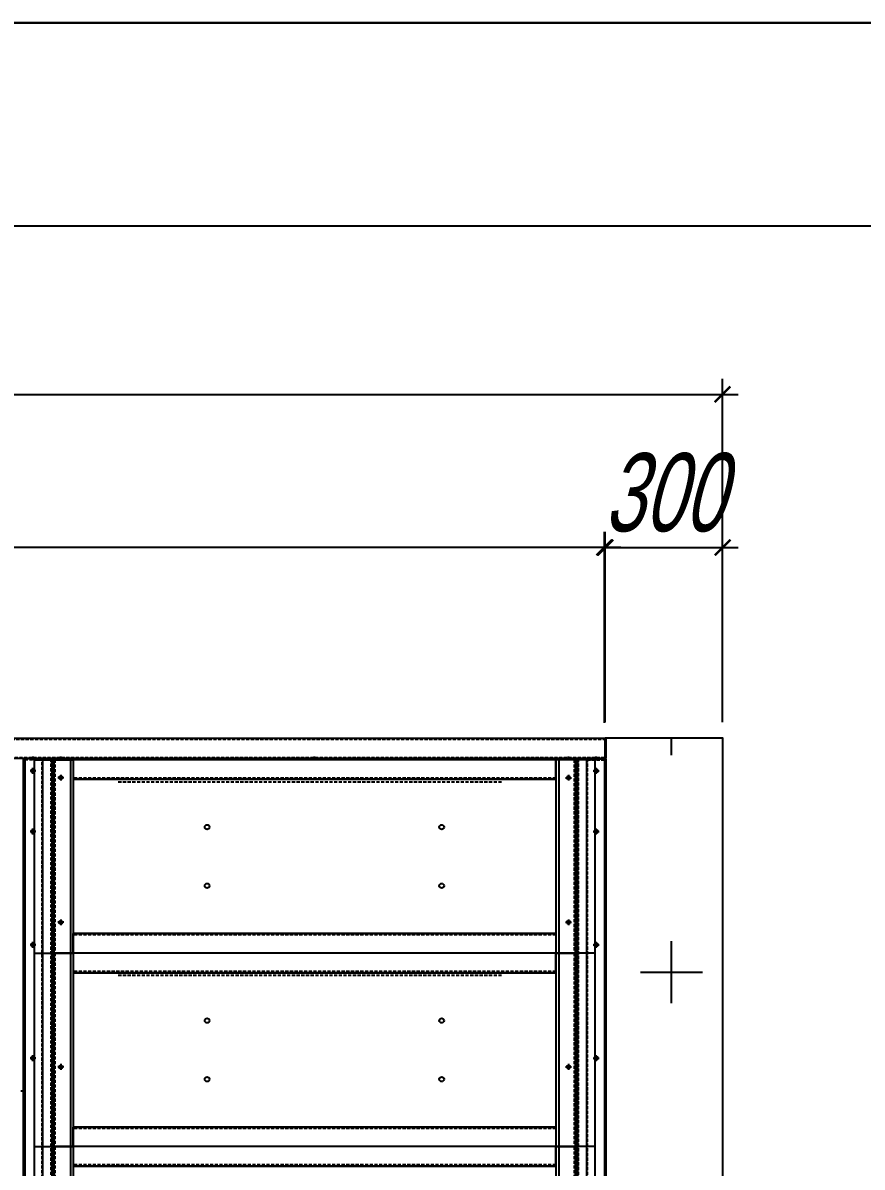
# Model space of a CAD drawing. Header units: millimetres. Extents: x 2322 to 24181, y 2355 to 17812.
# Drawn here: x 10958 to 13104, y 14885 to 17812 of the extents above; entities that cross this region are included whole.
import ezdxf

# ---------------------------------------------------------------- set-up
doc = ezdxf.new("R2010")
doc.units = ezdxf.units.MM
doc.linetypes.add('CENTER', pattern=[65, 60, -2, 1, -2])
doc.linetypes.add('HIDDEN', pattern=[3, 2, -1])
doc.layers.get('DEFPOINTS').update_dxf_attribs({"color": 140})
for name, color, linetype in [('2.위생-급수', 5, 'Continuous'), ('CENTER', 1, 'CENTER'), ('HOLE', 7, 'Continuous'), ('냉각탑_form', 1, 'Continuous'), ('숨은선', 5, 'HIDDEN')]:
    doc.layers.add(name, color=color, linetype=linetype)
doc.styles.add('shoptext', font='', dxfattribs={"width": 0.7, "oblique": 15})
doc.styles.get('shoptext').set_extended_font_data('HY울릉도L')
doc.dimstyles.new('SHOP', dxfattribs={"dimscale": 100, "dimtxt": 2, "dimasz": 1, "dimexe": 1, "dimexo": 1, "dimgap": 1, "dimtad": 1, "dimdec": 0, "dimzin": 11, "dimdsep": 46, "dimtxsty": 'shoptext', "dimblk": 'ARCHTICK', "dimcen": 2, "dimdle": 1, "dimclrd": 240, "dimclre": 240, "dimclrt": 7, "dimadec": 0, "dimazin": 0, "dimtfac": 1, "dimtdec": 0, "dimtix": 1, "dimtmove": 2, "dimatfit": 3, "dimfxl": 1, "dimtolj": 1, "dimtzin": 11, "dimarcsym": 0})

# ---------------------------------------------------------------- blocks, each defined once
blk = doc.blocks.new('_ArchTick')
at = {"color": 0, "linetype": 'ByBlock', "const_width": 0.15}
blk.add_lwpolyline([(-0.5, -0.5), (0.5, 0.5)], dxfattribs=at)
blk = doc.blocks.new('*D86')
at = {"layer": '2.위생-급수', "color": 240, "lineweight": -2, "transparency": 16777216}
for p, q in [((5246.9, 16023.1), (5246.9, 16901.9)), ((12746.9, 16023.1), (12746.9, 16901.9))]:
    blk.add_line(p, q, dxfattribs=at)
at = {"layer": '2.위생-급수', "color": 240, "linetype": 'ByBlock', "lineweight": -2, "transparency": 16777216}
blk.add_line((5206.9, 16861.9), (12786.9, 16861.9), dxfattribs=at)
at = {"layer": 'DEFPOINTS', "color": 0, "transparency": 16777216}
for p in [(12746.9, 16861.9), (5246.9, 15983.1), (12746.9, 15983.1)]:
    blk.add_point(p, dxfattribs=at)
at = {"layer": '2.위생-급수', "color": 240, "lineweight": -2, "transparency": 16777216, "xscale": 40, "yscale": 40, "zscale": 40, "rotation": 180}
blk.add_blockref('_ArchTick', (5246.9, 16861.9), dxfattribs=at)
at = {"layer": '2.위생-급수', "color": 240, "lineweight": -2, "transparency": 16777216, "xscale": 40, "yscale": 40, "zscale": 40}
blk.add_blockref('_ArchTick', (12746.9, 16861.9), dxfattribs=at)
at = {"layer": '2.위생-급수', "color": 7, "transparency": 16777216, "insert": (8996.9, 17001.9), "char_height": 200, "attachment_point": 5, "style": 'shoptext'}
blk.add_mtext('\\A1;7500', dxfattribs=at)
blk = doc.blocks.new('_Dot')
at = {"color": 0, "linetype": 'ByBlock', "lineweight": -2}
blk.add_line((-0.5, 0), (-1, 0), dxfattribs=at)
at = {"color": 0, "linetype": 'ByBlock', "const_width": 0.5}
blk.add_lwpolyline([(-0.25, 0, 1), (0.25, 0, 1)], format="xyb", close=True, dxfattribs=at)
blk = doc.blocks.new('*D95')
at = {"layer": '2.위생-급수', "color": 240, "lineweight": -2, "transparency": 16777216}
for p, q in [((12444.9, 16021.1), (12444.9, 16510.2)), ((12746.9, 16023.1), (12746.9, 16510.2))]:
    blk.add_line(p, q, dxfattribs=at)
at = {"layer": '2.위생-급수', "color": 240, "linetype": 'ByBlock', "lineweight": -2, "transparency": 16777216}
for p, q in [((12444.9, 16470.2), (12404.9, 16470.2)), ((12444.9, 16470.2), (12746.9, 16470.2)), ((12746.9, 16470.2), (12786.9, 16470.2))]:
    blk.add_line(p, q, dxfattribs=at)
at = {"layer": 'DEFPOINTS', "color": 0, "transparency": 16777216}
for p in [(12746.9, 16470.2), (12444.9, 15981.1), (12746.9, 15983.1)]:
    blk.add_point(p, dxfattribs=at)
at = {"layer": '2.위생-급수', "color": 240, "lineweight": -2, "transparency": 16777216, "xscale": 40, "yscale": 40, "zscale": 40}
blk.add_blockref('_ArchTick', (12444.9, 16470.2), dxfattribs=at)
at = {"layer": '2.위생-급수', "color": 240, "lineweight": -2, "transparency": 16777216, "xscale": 40, "yscale": 40, "zscale": 40, "rotation": 180}
blk.add_blockref('_ArchTick', (12746.9, 16470.2), dxfattribs=at)
at = {"layer": '2.위생-급수', "color": 7, "transparency": 16777216, "insert": (12595.9, 16610.2), "char_height": 200, "attachment_point": 5, "style": 'shoptext'}
blk.add_mtext('\\A1;300', dxfattribs=at)
blk = doc.blocks.new('*D96')
at = {"layer": '2.위생-급수', "color": 240, "lineweight": -2, "transparency": 16777216}
for p, q in [((5546.9, 16023.1), (5546.9, 16510.2)), ((12446.9, 16023.1), (12446.9, 16510.2))]:
    blk.add_line(p, q, dxfattribs=at)
at = {"layer": '2.위생-급수', "color": 240, "linetype": 'ByBlock', "lineweight": -2, "transparency": 16777216}
blk.add_line((12486.9, 16470.2), (5506.9, 16470.2), dxfattribs=at)
at = {"layer": 'DEFPOINTS', "color": 0, "transparency": 16777216}
for p in [(5546.9, 16470.2), (5546.9, 15983.1), (12446.9, 15983.1)]:
    blk.add_point(p, dxfattribs=at)
at = {"layer": '2.위생-급수', "color": 240, "lineweight": -2, "transparency": 16777216, "xscale": 40, "yscale": 40, "zscale": 40, "rotation": 180}
blk.add_blockref('_ArchTick', (5546.9, 16470.2), dxfattribs=at)
at = {"layer": '2.위생-급수', "color": 240, "lineweight": -2, "transparency": 16777216, "xscale": 40, "yscale": 40, "zscale": 40}
blk.add_blockref('_ArchTick', (12446.9, 16470.2), dxfattribs=at)
at = {"layer": '2.위생-급수', "color": 7, "transparency": 16777216, "insert": (8996.9, 16610.2), "char_height": 200, "attachment_point": 5, "style": 'shoptext'}
blk.add_mtext('\\A1;6900', dxfattribs=at)

msp = doc.modelspace()

# ---------------------------------------------------------------- hatches: boundary and pattern name
h = msp.add_hatch()
h.set_pattern_fill('CROSS', scale=50)
h.set_pattern_definition([(0, (-358620.96, 1854025.56), (317.5, 317.5), [158.75, -476.25]), (90, (-358541.6, 1853946.18), (-317.5, 317.5), [158.75, -476.25])])
h.paths.add_polyline_path([(12446.9, 15983.1), (12746.9, 15983.1), (12746.9, 12083.1), (12446.9, 12083.1)])

# ---------------------------------------------------------------- linework, layer by layer
for p, q in [((12448.9, 15981.1), (10588.9, 15981.1)), ((12448.9, 15931.1), (12448.9, 15981.1)), ((10588.9, 15931.1), (12448.9, 15931.1)), ((11008.9, 15929.1), (10958.9, 15929.1)), ((10958.9, 15929.1), (10958.9, 12133.1)), ((10962.7, 15929.1), (10962.7, 12133.1)), ((11079.7, 15929.1), (10962.7, 15929.1)), ((10986.7, 15927.1), (10986.7, 15432.1)), ((10986.7, 15927.1), (11036.7, 15927.1)), ((11008.9, 12133.1), (11008.9, 15929.1)), ((11031.7, 15929.1), (11031.7, 12133.1)), ((11079.7, 15929.1), (11079.7, 12133.1)), ((12327.9, 15929.1), (12327.9, 12133.1)), ((12327.9, 15929.1), (12444.9, 15929.1)), ((12420.7, 15927.1), (12370.7, 15927.1)), ((12375.9, 15929.1), (12375.9, 12133.1)), ((12398.9, 15929.1), (12398.9, 12133.1)), ((12398.9, 15929.1), (12448.9, 15929.1)), ((12420.7, 15927.1), (12420.7, 15432.1)), ((12444.9, 15929.1), (12444.9, 12133.1)), ((12448.9, 12133.1), (12448.9, 15929.1)), ((10986.7, 15432.1), (11036.7, 15432.1)), ((10986.7, 15432.1), (10986.7, 14937.1)), ((10986.7, 15432.1), (11036.7, 15432.1)), ((12420.7, 15432.1), (12370.7, 15432.1)), ((12420.7, 15432.1), (12370.7, 15432.1)), ((12420.7, 15432.1), (12420.7, 14937.1)), ((10986.7, 14937.1), (11036.7, 14937.1)), ((10986.7, 14937.1), (10986.7, 14442.1)), ((10986.7, 14937.1), (11036.7, 14937.1)), ((12420.7, 14937.1), (12370.7, 14937.1)), ((12420.7, 14937.1), (12370.7, 14937.1)), ((12420.7, 14937.1), (12420.7, 14442.1))]:
    msp.add_line(p, q)
at = {"color": 1}
for p, q in [((10983.9, 15926.6), (10983.9, 15935.6)), ((10983.9, 15926.1), (10983.9, 15932.1)), ((11054.7, 15926.1), (11054.7, 15932.1)), ((11054.9, 15926.6), (11054.9, 15935.6)), ((11703.9, 15926.6), (11703.9, 15935.6)), ((12352.9, 15926.6), (12352.9, 15935.6)), ((12352.9, 15926.1), (12352.9, 15932.1)), ((12423.9, 15926.6), (12423.9, 15935.6)), ((12423.9, 15926.1), (12423.9, 15932.1)), ((10961.3, 15079.1), (10952.3, 15079.1)), ((10961.9, 15079.1), (10955.9, 15079.1))]:
    msp.add_line(p, q, dxfattribs=at)
at = {"color": 7}
msp.add_lwpolyline([(12446.9, 15983.1), (12746.9, 15983.1), (12746.9, 12083.1), (12446.9, 12083.1)], close=True, dxfattribs=at)
for centre, radius in [((10983.7, 15898.6), 4.5), ((10983.9, 15898.6), 3), ((10983.9, 15898.6), 3), ((10983.9, 15898.6), 3), ((10983.9, 15898.6), 3), ((12423.9, 15898.6), 4.5), ((12423.9, 15898.6), 3), ((11054.7, 15881.1), 4.5), ((11054.7, 15881.1), 4.5), ((11054.7, 15881.1), 4.5), ((11054.7, 15881.1), 4.5), ((12352.9, 15881.1), 4.5), ((12352.9, 15881.1), 4.5), ((12352.9, 15881.1), 4.5), ((12352.9, 15881.1), 4.5), ((11428.7, 15754.6), 6), ((12028.7, 15754.6), 6), ((10983.7, 15743.6), 4.5), ((10983.9, 15743.6), 3), ((10983.9, 15743.6), 3), ((10983.9, 15743.6), 3), ((10983.9, 15743.6), 3), ((12423.9, 15743.6), 4.5), ((12423.9, 15743.6), 3), ((12423.9, 15743.6), 3), ((12423.9, 15743.6), 3), ((12423.9, 15743.6), 3), ((11428.7, 15604.6), 6), ((12028.7, 15604.6), 6), ((11054.7, 15511.1), 4.5), ((11054.7, 15511.1), 4.5), ((12352.9, 15511.1), 4.5), ((12352.9, 15511.1), 4.5), ((10983.7, 15453.6), 4.5), ((10983.9, 15453.6), 3), ((10983.9, 15453.6), 3), ((10983.9, 15453.6), 3), ((10983.9, 15453.6), 3), ((10983.9, 15453.6), 3), ((10983.9, 15453.6), 3), ((10983.9, 15453.6), 3), ((10983.9, 15453.6), 3), ((12423.9, 15453.6), 4.5), ((12423.9, 15453.6), 3), ((12423.9, 15453.6), 3), ((12423.9, 15453.6), 3), ((12423.9, 15453.6), 3), ((12423.9, 15453.6), 3), ((12423.9, 15453.6), 3), ((12423.9, 15453.6), 3), ((12423.9, 15453.6), 3), ((11428.7, 15259.6), 6), ((12028.7, 15259.6), 6), ((10983.7, 15163.6), 4.5), ((10983.9, 15163.6), 3), ((10983.9, 15163.6), 3), ((10983.9, 15163.6), 3), ((10983.9, 15163.6), 3), ((12423.9, 15163.6), 4.5), ((12423.9, 15163.6), 3), ((12423.9, 15163.6), 3), ((12423.9, 15163.6), 3), ((12423.9, 15163.6), 3), ((11054.7, 15141.1), 4.5), ((11054.7, 15141.1), 4.5), ((12352.9, 15141.1), 4.5), ((12352.9, 15141.1), 4.5), ((11428.7, 15109.6), 6), ((12028.7, 15109.6), 6)]:
    msp.add_circle(centre, radius)
at = {"layer": 'CENTER'}
for p, q in [((10991.2, 15898.6), (10976.2, 15898.6)), ((10989.4, 15898.6), (10978, 15898.6)), ((10989.5, 15898.6), (10978.1, 15898.6)), ((10983.7, 15891.1), (10983.7, 15906.1)), ((10983.7, 15904.3), (10983.7, 15892.9)), ((10983.7, 15892.9), (10983.7, 15904.3)), ((10983.9, 15903.6), (10983.9, 15893.6)), ((10983.9, 15903.6), (10983.9, 15893.6)), ((10983.9, 15903.6), (10983.9, 15893.6)), ((10983.9, 15903.6), (10983.9, 15893.6)), ((12416.4, 15898.6), (12431.4, 15898.6)), ((12418.1, 15898.6), (12429.6, 15898.6)), ((12418.3, 15898.6), (12429.6, 15898.6)), ((12418.3, 15898.6), (12429.6, 15898.6)), ((12423.9, 15891.1), (12423.9, 15906.1)), ((12423.9, 15904.3), (12423.9, 15892.9)), ((12423.9, 15892.9), (12423.9, 15904.3)), ((12423.9, 15893.6), (12423.9, 15903.6)), ((12423.9, 15893.6), (12423.9, 15903.6)), ((12423.9, 15893.6), (12423.9, 15903.6)), ((12423.9, 15893.6), (12423.9, 15903.6)), ((12423.9, 15903.6), (12423.9, 15893.6)), ((11062.2, 15881.1), (11047.2, 15881.1)), ((11062.2, 15881.1), (11047.2, 15881.1)), ((11062.2, 15881.1), (11047.2, 15881.1)), ((11062.2, 15881.1), (11047.2, 15881.1)), ((11060.4, 15881.1), (11049, 15881.1)), ((11060.4, 15881.1), (11049, 15881.1)), ((11060.4, 15881.1), (11049, 15881.1)), ((11060.4, 15881.1), (11049, 15881.1)), ((11054.7, 15888.6), (11054.7, 15873.6)), ((11054.7, 15888.6), (11054.7, 15873.6)), ((11054.7, 15888.6), (11054.7, 15873.6)), ((11054.7, 15888.6), (11054.7, 15873.6)), ((11054.7, 15875.4), (11054.7, 15886.8)), ((11054.7, 15886.8), (11054.7, 15875.4)), ((11054.7, 15875.4), (11054.7, 15886.8)), ((11054.7, 15886.8), (11054.7, 15875.4)), ((11054.7, 15875.4), (11054.7, 15886.8)), ((11054.7, 15886.8), (11054.7, 15875.4)), ((11054.7, 15875.4), (11054.7, 15886.8)), ((11054.7, 15886.8), (11054.7, 15875.4)), ((12345.4, 15881.1), (12360.4, 15881.1)), ((12345.4, 15881.1), (12360.4, 15881.1)), ((12345.4, 15881.1), (12360.4, 15881.1)), ((12345.4, 15881.1), (12360.4, 15881.1)), ((12347.1, 15881.1), (12358.6, 15881.1)), ((12347.1, 15881.1), (12358.6, 15881.1)), ((12347.1, 15881.1), (12358.6, 15881.1)), ((12347.1, 15881.1), (12358.6, 15881.1)), ((12352.9, 15888.6), (12352.9, 15873.6)), ((12352.9, 15888.6), (12352.9, 15873.6)), ((12352.9, 15888.6), (12352.9, 15873.6)), ((12352.9, 15888.6), (12352.9, 15873.6)), ((12352.9, 15875.4), (12352.9, 15886.8)), ((12352.9, 15886.8), (12352.9, 15875.4)), ((12352.9, 15875.4), (12352.9, 15886.8)), ((12352.9, 15886.8), (12352.9, 15875.4)), ((12352.9, 15875.4), (12352.9, 15886.8)), ((12352.9, 15886.8), (12352.9, 15875.4)), ((12352.9, 15875.4), (12352.9, 15886.8)), ((12352.9, 15886.8), (12352.9, 15875.4)), ((10983.7, 15736.1), (10983.7, 15751.1)), ((12423.9, 15736.1), (12423.9, 15751.1)), ((10991.2, 15743.6), (10976.2, 15743.6)), ((10989.4, 15743.6), (10978, 15743.6)), ((10989.5, 15743.6), (10978.1, 15743.6)), ((10983.7, 15749.3), (10983.7, 15737.9)), ((10983.7, 15737.9), (10983.7, 15749.3)), ((10983.9, 15738.6), (10983.9, 15748.6)), ((10983.9, 15738.6), (10983.9, 15748.6)), ((10983.9, 15738.6), (10983.9, 15748.6)), ((10983.9, 15738.6), (10983.9, 15748.6)), ((12416.4, 15743.6), (12431.4, 15743.6)), ((12418.1, 15743.6), (12429.6, 15743.6)), ((12418.3, 15743.6), (12429.6, 15743.6)), ((12423.9, 15749.3), (12423.9, 15737.9)), ((12423.9, 15737.9), (12423.9, 15749.3)), ((12423.9, 15738.6), (12423.9, 15748.6)), ((12423.9, 15738.6), (12423.9, 15748.6)), ((12423.9, 15738.6), (12423.9, 15748.6)), ((12423.9, 15738.6), (12423.9, 15748.6)), ((11054.7, 15518.6), (11054.7, 15503.6)), ((11054.7, 15518.6), (11054.7, 15503.6)), ((11054.7, 15505.4), (11054.7, 15516.8)), ((11054.7, 15516.8), (11054.7, 15505.4)), ((11054.7, 15505.4), (11054.7, 15516.8)), ((11054.7, 15516.8), (11054.7, 15505.4)), ((12352.9, 15518.6), (12352.9, 15503.6)), ((12352.9, 15518.6), (12352.9, 15503.6)), ((12352.9, 15505.4), (12352.9, 15516.8)), ((12352.9, 15516.8), (12352.9, 15505.4)), ((12352.9, 15505.4), (12352.9, 15516.8)), ((12352.9, 15516.8), (12352.9, 15505.4)), ((11062.2, 15511.1), (11047.2, 15511.1)), ((11062.2, 15511.1), (11047.2, 15511.1)), ((11060.4, 15511.1), (11049, 15511.1)), ((11060.4, 15511.1), (11049, 15511.1)), ((12345.4, 15511.1), (12360.4, 15511.1)), ((12345.4, 15511.1), (12360.4, 15511.1)), ((12347.1, 15511.1), (12358.6, 15511.1)), ((12347.1, 15511.1), (12358.6, 15511.1)), ((10983.7, 15446.1), (10983.7, 15461.1)), ((10983.7, 15459.3), (10983.7, 15447.9)), ((10983.7, 15447.9), (10983.7, 15459.3)), ((10983.9, 15448.6), (10983.9, 15458.6)), ((10983.9, 15448.6), (10983.9, 15458.6)), ((10983.9, 15448.6), (10983.9, 15458.6)), ((10983.9, 15448.6), (10983.9, 15458.6)), ((10983.9, 15448.6), (10983.9, 15458.6)), ((10983.9, 15448.6), (10983.9, 15458.6)), ((10983.9, 15448.6), (10983.9, 15458.6)), ((10983.9, 15448.6), (10983.9, 15458.6)), ((12423.9, 15446.1), (12423.9, 15461.1)), ((12423.9, 15459.3), (12423.9, 15447.9)), ((12423.9, 15447.9), (12423.9, 15459.3)), ((12423.9, 15448.6), (12423.9, 15458.6)), ((12423.9, 15448.6), (12423.9, 15458.6)), ((12423.9, 15448.6), (12423.9, 15458.6)), ((12423.9, 15448.6), (12423.9, 15458.6)), ((12423.9, 15448.6), (12423.9, 15458.6)), ((12423.9, 15448.6), (12423.9, 15458.6)), ((12423.9, 15448.6), (12423.9, 15458.6)), ((12423.9, 15448.6), (12423.9, 15458.6)), ((10991.2, 15453.6), (10976.2, 15453.6)), ((10989.4, 15453.6), (10978, 15453.6)), ((10989.5, 15453.6), (10978.1, 15453.6)), ((10989.5, 15453.6), (10978.1, 15453.6)), ((12416.4, 15453.6), (12431.4, 15453.6)), ((12418.1, 15453.6), (12429.6, 15453.6)), ((12418.3, 15453.6), (12429.6, 15453.6)), ((12418.3, 15453.6), (12429.6, 15453.6)), ((10983.7, 15156.1), (10983.7, 15171.1)), ((10983.7, 15169.3), (10983.7, 15157.9)), ((10983.7, 15157.9), (10983.7, 15169.3)), ((10983.9, 15158.6), (10983.9, 15168.6)), ((10983.9, 15158.6), (10983.9, 15168.6)), ((10983.9, 15158.6), (10983.9, 15168.6)), ((10983.9, 15158.6), (10983.9, 15168.6)), ((12423.9, 15156.1), (12423.9, 15171.1)), ((12423.9, 15169.3), (12423.9, 15157.9)), ((12423.9, 15157.9), (12423.9, 15169.3)), ((12423.9, 15158.6), (12423.9, 15168.6)), ((12423.9, 15158.6), (12423.9, 15168.6)), ((12423.9, 15158.6), (12423.9, 15168.6)), ((12423.9, 15158.6), (12423.9, 15168.6)), ((10991.2, 15163.6), (10976.2, 15163.6)), ((10989.4, 15163.6), (10978, 15163.6)), ((10989.5, 15163.6), (10978.1, 15163.6)), ((11062.2, 15141.1), (11047.2, 15141.1)), ((11062.2, 15141.1), (11047.2, 15141.1)), ((11060.4, 15141.1), (11049, 15141.1)), ((11060.4, 15141.1), (11049, 15141.1)), ((11054.7, 15148.6), (11054.7, 15133.6)), ((11054.7, 15148.6), (11054.7, 15133.6)), ((11054.7, 15135.4), (11054.7, 15146.8)), ((11054.7, 15146.8), (11054.7, 15135.4)), ((11054.7, 15135.4), (11054.7, 15146.8)), ((11054.7, 15146.8), (11054.7, 15135.4)), ((12345.4, 15141.1), (12360.4, 15141.1)), ((12345.4, 15141.1), (12360.4, 15141.1)), ((12347.1, 15141.1), (12358.6, 15141.1)), ((12347.1, 15141.1), (12358.6, 15141.1)), ((12352.9, 15148.6), (12352.9, 15133.6)), ((12352.9, 15148.6), (12352.9, 15133.6)), ((12352.9, 15135.4), (12352.9, 15146.8)), ((12352.9, 15146.8), (12352.9, 15135.4)), ((12352.9, 15135.4), (12352.9, 15146.8)), ((12352.9, 15146.8), (12352.9, 15135.4)), ((12416.4, 15163.6), (12431.4, 15163.6)), ((12418.1, 15163.6), (12429.6, 15163.6)), ((12418.3, 15163.6), (12429.6, 15163.6))]:
    msp.add_line(p, q, dxfattribs=at)
at = {"layer": 'DEFPOINTS'}
for p, q in [((24181.3, 17812.4), (2322.1, 17812.4)), ((2322.1, 17812.4), (24181.3, 17812.4))]:
    msp.add_line(p, q, dxfattribs=at)
at = {"layer": 'HOLE'}
for p, q in [((11036.7, 15927.1), (11036.7, 15432.1)), ((12370.7, 15927.1), (12370.7, 15432.1)), ((12320.7, 15877.1), (11086.7, 15877.1)), ((12320.7, 15482.1), (11086.7, 15482.1)), ((11036.7, 15432.1), (11036.7, 14937.1)), ((12370.7, 15432.1), (12370.7, 14937.1)), ((12320.7, 15382.1), (11086.7, 15382.1)), ((12320.7, 14987.1), (11086.7, 14987.1)), ((11036.7, 14937.1), (11036.7, 14442.1)), ((12370.7, 14937.1), (12370.7, 14442.1)), ((12320.7, 14887.1), (11086.7, 14887.1))]:
    msp.add_line(p, q, dxfattribs=at)
for points in [[(11086.7, 15927.1), (11086.7, 15432.1), (11036.7, 15432.1), (11036.7, 15927.1)], [(12320.7, 15927.1), (11086.7, 15927.1), (11086.7, 15877.1), (12320.7, 15877.1)], [(12320.7, 15927.1), (12320.7, 15432.1), (12370.7, 15432.1), (12370.7, 15927.1)], [(12320.7, 15432.1), (11086.7, 15432.1), (11086.7, 15482.1), (12320.7, 15482.1)], [(11086.7, 15432.1), (11086.7, 14937.1), (11036.7, 14937.1), (11036.7, 15432.1)], [(12320.7, 15432.1), (11086.7, 15432.1), (11086.7, 15382.1), (12320.7, 15382.1)], [(12320.7, 15432.1), (12320.7, 14937.1), (12370.7, 14937.1), (12370.7, 15432.1)], [(12320.7, 14937.1), (11086.7, 14937.1), (11086.7, 14987.1), (12320.7, 14987.1)], [(11086.7, 14937.1), (11086.7, 14442.1), (11036.7, 14442.1), (11036.7, 14937.1)], [(12320.7, 14937.1), (11086.7, 14937.1), (11086.7, 14887.1), (12320.7, 14887.1)], [(12320.7, 14937.1), (12320.7, 14442.1), (12370.7, 14442.1), (12370.7, 14937.1)]]:
    msp.add_lwpolyline(points, close=True, dxfattribs=at)
at = {"layer": '냉각탑_form'}
msp.add_line((23660.8, 17292), (2842.6, 17292), dxfattribs=at)
at = {"layer": '숨은선', "ltscale": 4}
for p, q in [((12448.9, 15979.1), (10588.9, 15979.1)), ((12446.9, 15933.1), (12446.9, 15979.1)), ((10588.9, 15933.1), (12448.9, 15933.1)), ((10960.9, 15929.1), (10960.9, 12133.1)), ((11006.9, 15927.1), (10960.9, 15927.1)), ((11006.9, 12133.1), (11006.9, 15929.1)), ((11029.7, 15929.1), (11029.7, 12133.1)), ((11039.9, 15927.1), (11039.9, 15432.1)), ((12367.5, 15927.1), (12367.5, 15432.1)), ((12377.9, 15929.1), (12377.9, 12133.1)), ((12400.9, 15929.1), (12400.9, 12133.1)), ((12400.9, 15927.1), (12446.9, 15927.1)), ((12446.9, 12133.1), (12446.9, 15929.1)), ((12320.7, 15880.3), (11086.7, 15880.3)), ((12181.7, 15869.6), (11197.7, 15869.6)), ((12320.7, 15478.9), (11086.7, 15478.9)), ((11039.9, 15432.1), (11039.9, 14937.1)), ((12367.5, 15432.1), (12367.5, 14937.1)), ((12320.7, 15385.3), (11086.7, 15385.3)), ((12181.7, 15374.6), (11197.7, 15374.6)), ((12320.7, 14983.9), (11086.7, 14983.9)), ((11039.9, 14937.1), (11039.9, 14442.1)), ((12367.5, 14937.1), (12367.5, 14442.1)), ((12320.7, 14890.3), (11086.7, 14890.3))]:
    msp.add_line(p, q, dxfattribs=at)

# ---------------------------------------------------------------- dimensions: what is measured, and where the dimension line sits
at = {"layer": '2.위생-급수', "color": 4}
for base, p1, p2, picture, middle in [((12746.9, 16861.9), (5246.9, 15983.1), (12746.9, 15983.1), '*D86', (8996.9, 17001.9)), ((5546.9, 16470.2), (12446.9, 15983.1), (5546.9, 15983.1), '*D96', (8996.9, 16610.2)), ((12746.9, 16470.2), (12444.9, 15981.1), (12746.9, 15983.1), '*D95', (12595.9, 16610.2))]:
    dim = msp.add_linear_dim(base=base, p1=p1, p2=p2, dimstyle='SHOP', override={"dimscale": 40, "dimtxt": 5, "dimrnd": 5, "dimldrblk": 'Dot', "dimfxl": 1.25, "dimarcsym": 1}, dxfattribs=at)
    dim.commit()
    dim.dimension.update_dxf_attribs({"geometry": picture, "text_midpoint": middle})

doc.saveas('drawing.dxf')
